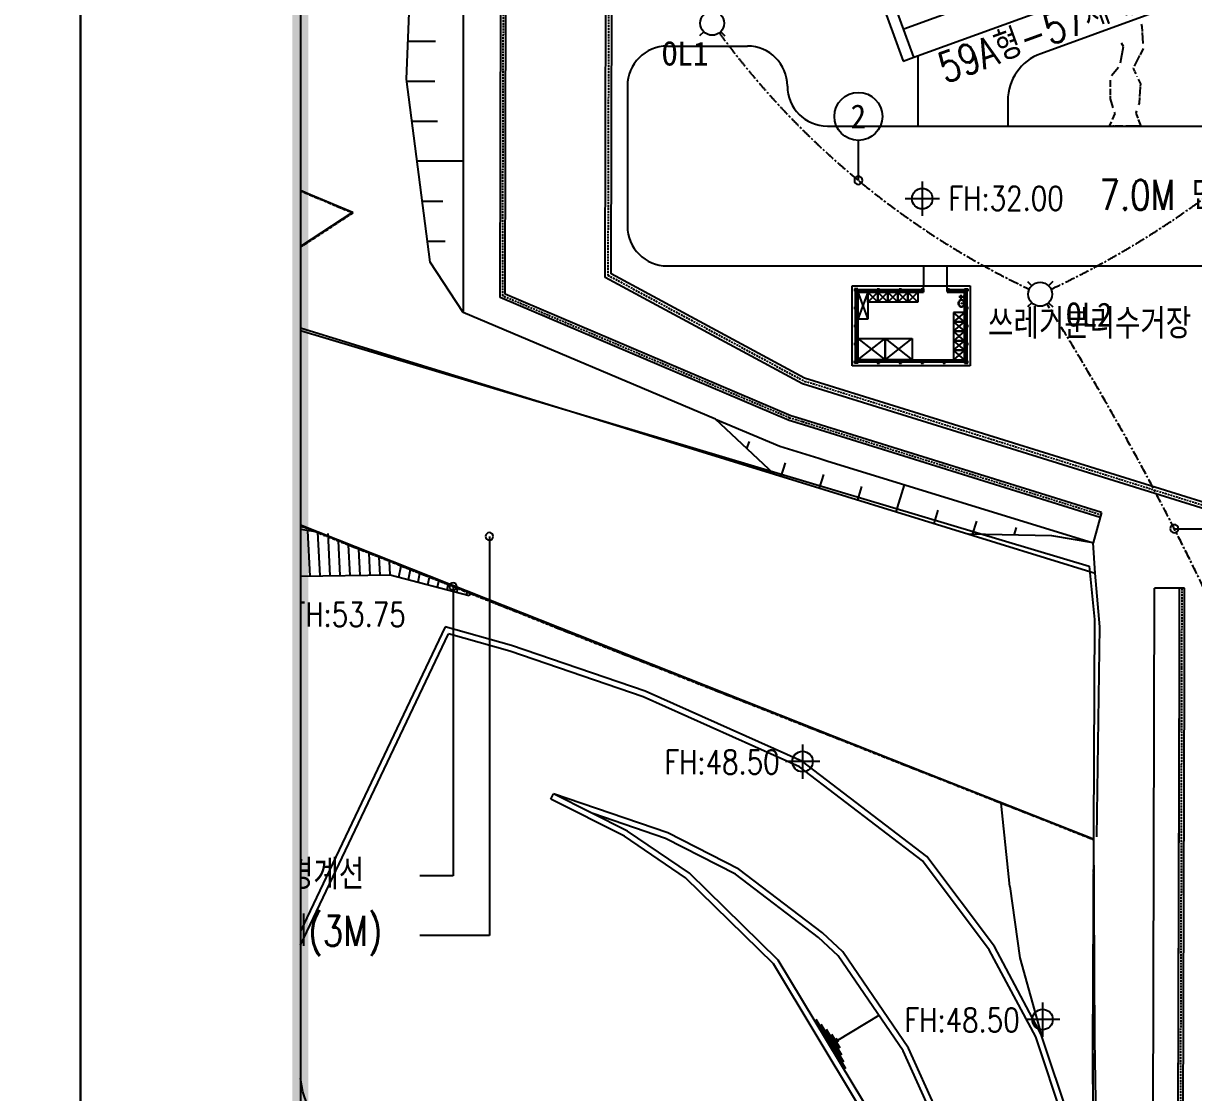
# Model space of a CAD drawing. Header units: millimetres. Extents: x 1145859089 to 1147511753, y -1047484727 to -1047247487.
# Drawn here: x 1146186768 to 1146245289, y -1047406576 to -1047353084 of the extents above; entities that cross this region are included whole.
import ezdxf
from ezdxf.enums import TextEntityAlignment as Align
from ezdxf.xclip import XClip

# ---------------------------------------------------------------- set-up
doc = ezdxf.new("R2010")
doc.units = ezdxf.units.MM
doc.header["$LTSCALE"] = 100
doc.header["$MEASUREMENT"] = 0
doc.header["$XCLIPFRAME"] = 2
for name, pattern in [('CENTERX2', [4, 2.5, -0.5, 0.5, -0.5]), ('단지배치도$0$HIDDEN', [9.525, 6.35, -3.175]), ('단지배치도$0$PHANTOM', [2.5, 1.25, -0.25, 0.25, -0.25, 0.25, -0.25])]:
    doc.linetypes.add(name, pattern=pattern)
doc.layers.get('0').update_dxf_attribs({"linetype": 'CONTINUOUS'})
doc.layers.get('Defpoints').update_dxf_attribs({"linetype": 'CONTINUOUS'})
for name, color, linetype in [('01-전등등기구', 2, 'CONTINUOUS'), ('L-지중매입', 3, 'CENTERX2'), ('SHEET', 7, 'CONTINUOUS'), ('SHEET$0$BDR', 4, 'CONTINUOUS'), ('SHEET$0$sheet', 3, 'CONTINUOUS'), ('TEXT', 7, 'CONTINUOUS'), ('TEXT-기호', 2, 'CONTINUOUS'), ('XREF', 135, 'CONTINUOUS'), ('단지배치도$0$S240910', 33, 'CONTINUOUS'), ('단지배치도$0$W240910', 135, 'CONTINUOUS')]:
    doc.layers.add(name, color=color, linetype=linetype)
doc.styles.add('단지배치도$0$WS1', font='romans.shx', dxfattribs={"width": 0.8, "bigfont": 'whgtxt.shx'})
doc.styles.add('돋움체', font='DotumChe.ttf')

# ---------------------------------------------------------------- blocks, each defined once
blk = doc.blocks.new('SHEET$0$zw$653F')
at = {"layer": 'Defpoints', "color": 0}
blk.add_lwpolyline([(826.33, 0), (0, 0), (0, -593.1), (826.33, -593.1)], close=True, dxfattribs=at)
at = {"layer": 'SHEET$0$sheet', "const_width": 2}
blk.add_lwpolyline([(27.5, -27.5), (813.83, -27.5), (813.83, -579), (27.5, -579)], close=True, dxfattribs=at)
blk = doc.blocks.new('SHEET$0$미소건축시트')
blk.add_blockref('SHEET$0$zw$653F', (0, 593.1))
blk = doc.blocks.new('SHEET')
at = {"layer": 'SHEET$0$BDR', "xscale": 100, "yscale": 100, "zscale": 100}
blk.add_blockref('SHEET$0$미소건축시트', (1200122, -1758265), dxfattribs=at)
blk = doc.blocks.new('단지배치도$0$zw$9902')
at = {"layer": '단지배치도$0$W240910'}
for p, q in [((-59921, 26133), (-59919, 3817)), ((-52809, 5580), (-52760, 25313)), ((-52509, 5758), (-52460, 25177)), ((-62740, 15499), (-62371, 24999)), ((-58062, 4566), (-58011, 25048)), ((-57811, 4731), (-57761, 24934)), ((-40929, 24702, 0), (-37906, 16395, 0)), ((-37370, 16590, 0), (-40393, 24897, 0)), ((-11850, 23750, 0), (-31032, 16769, 0)), ((-25733, 22422, 0), (-37883, 18000, 0)), ((-37370, 16590, 0), (-25220, 21012, 0)), ((-26000, 18244), (-25979, 18122)), ((-25979, 18122), (-25963, 17888)), ((-25959, 17831), (-25922, 17284)), ((-62666, 17395), (-61293, 17395)), ((-49700, 17150), (-45700, 17150)), ((-27042, 16318), (-26895, 17130)), ((-26895, 17130), (-26983, 17300)), ((-25912, 17023), (-26063, 16721)), ((-37906, 16395, 0), (-37370, 16590, 0)), ((-37182, 16658, 0), (-37182, 13150, 0)), ((-26082, 16683), (-26350, 16148)), ((-27493, 15675), (-27141, 16091)), ((-26391, 16066), (-26411, 16027)), ((-26411, 16027), (-26345, 15893)), ((-26335, 15872), (-26278, 15756)), ((-61559, 6333), (-62740, 15499)), ((-62727, 15395), (-61323, 15395)), ((-27545, 15118), (-27545, 15451)), ((-26226, 15651), (-26218, 15634)), ((-26150, 15496), (-26039, 15269)), ((-26039, 15269), (-26049, 15131)), ((-51700, 15150), (-51700, 8150)), ((-27545, 14698), (-27545, 15006)), ((-27545, 14509), (-27545, 14644)), ((-26052, 15099), (-26088, 14623)), ((-32677, 14419, 0), (-32677, 13150, 0)), ((-27402, 14068), (-27545, 14509)), ((-26113, 14288), (-26138, 14213)), ((-26091, 14586), (-26113, 14288)), ((-27437, 13483), (-27306, 13772)), ((-27306, 13772), (-27332, 13850)), ((-26240, 13909), (-26277, 13798)), ((-26277, 13798), (-26177, 13546)), ((-26152, 13483), (-26019, 13150)), ((-62469, 13395), (-61195, 13395)), ((-41700, 13150, 0), (-19752, 13150, 0)), ((-27587, 13150), (-27489, 13367)), ((-27504, 13150), (-27587, 13150)), ((-27434, 13150), (-27448, 13150)), ((-27374, 13150), (-27425, 13150)), ((-26926, 13150), (-27315, 13150)), ((-26019, 13150), (-26774, 13150)), ((-76816, 12532), (-68049, 7083)), ((-74146, 12509), (-67552, 9730)), ((-59920, 11395), (-62212, 11395)), ((-36957, 10371), (-36957, 8657)), ((-67552, 9730), (-65433, 8836)), ((-61954, 9395), (-60937, 9395)), ((-36100, 9514), (-37814, 9514)), ((-65433, 8836), (-81284, -1547)), ((-61696, 7395), (-60808, 7395)), ((-59919, 3817), (-61559, 6333)), ((-49700, 6150), (-41700, 6150)), ((-41700, 6150, 0), (2000, 6150, 0)), ((-42950, 259), (-52809, 5580)), ((-42848, 542), (-52509, 5758)), ((-43529, -1341), (-57811, 4731)), ((-40455, 5150, 0), (-34555, 5150, 0)), ((-40455, 1150, 0), (-40455, 5150, 0)), ((-40175, 5005, 0), (-40335, 5005, 0)), ((-40335, 5005, 0), (-40335, 4895, 0)), ((-40335, 4895, 0), (-40292, 4895, 0)), ((-40332, 4898, 0), (-40332, 5002, 0)), ((-40332, 5002, 0), (-40178, 5002, 0)), ((-40295, 4898, 0), (-40332, 4898, 0)), ((-40305, 4925, 0), (-40305, 4975, 0)), ((-40305, 4975, 0), (-40205, 4975, 0)), ((-40205, 4925, 0), (-40305, 4925, 0)), ((-40302, 4928, 0), (-40302, 4972, 0)), ((-40302, 4972, 0), (-40208, 4972, 0)), ((-40208, 4972, 0), (-40302, 4928, 0)), ((-40302, 4972, 0), (-40208, 4928, 0)), ((-40208, 4928, 0), (-40302, 4928, 0)), ((-40264, 4925, 0), (-40295, 4925, 0)), ((-40295, 4925, 0), (-40295, 4898, 0)), ((-40292, 4895, 0), (-40292, 4922, 0)), ((-40292, 4922, 0), (-40267, 4922, 0)), ((-40290, 4922, 0), (-40270, 4922, 0)), ((-40290, 4078, 0), (-40290, 4922, 0)), ((-40270, 4922, 0), (-40270, 4078, 0)), ((-40267, 4922, 0), (-40267, 4895, 0)), ((-40267, 4895, 0), (-40175, 4895, 0)), ((-40264, 4898, 0), (-40264, 4925, 0)), ((-40178, 4898, 0), (-40264, 4898, 0)), ((-40208, 4972, 0), (-40208, 4928, 0)), ((-40205, 4975, 0), (-40205, 4925, 0)), ((-40178, 4965, 0), (-40205, 4965, 0)), ((-40205, 4965, 0), (-40205, 4934, 0)), ((-40205, 4934, 0), (-40178, 4934, 0)), ((-40202, 4937, 0), (-40202, 4962, 0)), ((-40202, 4962, 0), (-40175, 4962, 0)), ((-40175, 4937, 0), (-40202, 4937, 0)), ((-39183, 4960, 0), (-40197, 4960, 0)), ((-40197, 4960, 0), (-40197, 4940, 0)), ((-40197, 4940, 0), (-39183, 4940, 0)), ((-40178, 5002, 0), (-40178, 4965, 0)), ((-40178, 4934, 0), (-40178, 4898, 0)), ((-40175, 4962, 0), (-40175, 5005, 0)), ((-40175, 4895, 0), (-40175, 4937, 0)), ((-40175, 4845, 0), (-40175, 1455, 0)), ((-40175, 4845, 0), (-36900, 4845, 0)), ((-40175, 4845, 0), (-39675, 4845, 0)), ((-40175, 3485, 0), (-40175, 4845, 0)), ((-39675, 4845, 0), (-39175, 4845, 0)), ((-39675, 4345, 0), (-39675, 4845, 0)), ((-39675, 4845, 0), (-39675, 3485, 0)), ((-39175, 4845, 0), (-39675, 4345, 0)), ((-39675, 4845, 0), (-39175, 4345, 0)), ((-39210, 4962, 0), (-39210, 5005, 0)), ((-39210, 5005, 0), (-39100, 5005, 0)), ((-39183, 4962, 0), (-39210, 4962, 0)), ((-39210, 4895, 0), (-39210, 4937, 0)), ((-39210, 4937, 0), (-39183, 4937, 0)), ((-39100, 4895, 0), (-39210, 4895, 0)), ((-39207, 4965, 0), (-39207, 5002, 0)), ((-39207, 5002, 0), (-39103, 5002, 0)), ((-39180, 4965, 0), (-39207, 4965, 0)), ((-39207, 4898, 0), (-39207, 4934, 0)), ((-39207, 4934, 0), (-39180, 4934, 0)), ((-39103, 4898, 0), (-39207, 4898, 0)), ((-39183, 4937, 0), (-39183, 4962, 0)), ((-39183, 4940, 0), (-39183, 4960, 0)), ((-39180, 4975, 0), (-39130, 4975, 0)), ((-39180, 4925, 0), (-39180, 4975, 0)), ((-39180, 4934, 0), (-39180, 4965, 0)), ((-39130, 4925, 0), (-39180, 4925, 0)), ((-39178, 4973, 0), (-39132, 4973, 0)), ((-39178, 4927, 0), (-39178, 4973, 0)), ((-39178, 4927, 0), (-39132, 4973, 0)), ((-39132, 4927, 0), (-39178, 4973, 0)), ((-39132, 4927, 0), (-39178, 4927, 0)), ((-39175, 4845, 0), (-38675, 4845, 0)), ((-39175, 4345, 0), (-39175, 4845, 0)), ((-39175, 4845, 0), (-39175, 4345, 0)), ((-38675, 4345, 0), (-39175, 4845, 0)), ((-39175, 4345, 0), (-38675, 4845, 0)), ((-39132, 4973, 0), (-39132, 4927, 0)), ((-39130, 4975, 0), (-39130, 4925, 0)), ((-39103, 4965, 0), (-39130, 4965, 0)), ((-39130, 4965, 0), (-39130, 4934, 0)), ((-39130, 4934, 0), (-39103, 4934, 0)), ((-39100, 4962, 0), (-39127, 4962, 0)), ((-39127, 4962, 0), (-39127, 4937, 0)), ((-38083, 4960, 0), (-39127, 4960, 0)), ((-39127, 4960, 0), (-39127, 4940, 0)), ((-39127, 4940, 0), (-38083, 4940, 0)), ((-39127, 4937, 0), (-39100, 4937, 0)), ((-39103, 5002, 0), (-39103, 4965, 0)), ((-39103, 4934, 0), (-39103, 4898, 0)), ((-39100, 5005, 0), (-39100, 4962, 0)), ((-39100, 4937, 0), (-39100, 4895, 0)), ((-38675, 4845, 0), (-38175, 4845, 0)), ((-38675, 4345, 0), (-38675, 4845, 0)), ((-38675, 4845, 0), (-38675, 4345, 0)), ((-38175, 4845, 0), (-38675, 4345, 0)), ((-38675, 4845, 0), (-38175, 4345, 0)), ((-38175, 4845, 0), (-37675, 4845, 0)), ((-38175, 4345, 0), (-38175, 4845, 0)), ((-38175, 4845, 0), (-38175, 4345, 0)), ((-37675, 4345, 0), (-38175, 4845, 0)), ((-38175, 4345, 0), (-37675, 4845, 0)), ((-38110, 4962, 0), (-38110, 5005, 0)), ((-38110, 5005, 0), (-38000, 5005, 0)), ((-38083, 4962, 0), (-38110, 4962, 0)), ((-38110, 4895, 0), (-38110, 4937, 0)), ((-38110, 4937, 0), (-38083, 4937, 0)), ((-38000, 4895, 0), (-38110, 4895, 0)), ((-38107, 4965, 0), (-38107, 5002, 0)), ((-38107, 5002, 0), (-38003, 5002, 0)), ((-38080, 4965, 0), (-38107, 4965, 0)), ((-38107, 4898, 0), (-38107, 4934, 0)), ((-38107, 4934, 0), (-38080, 4934, 0)), ((-38003, 4898, 0), (-38107, 4898, 0)), ((-38083, 4937, 0), (-38083, 4962, 0)), ((-38083, 4940, 0), (-38083, 4960, 0)), ((-38080, 4975, 0), (-38030, 4975, 0)), ((-38080, 4925, 0), (-38080, 4975, 0)), ((-38080, 4934, 0), (-38080, 4965, 0)), ((-38030, 4925, 0), (-38080, 4925, 0)), ((-38078, 4973, 0), (-38032, 4973, 0)), ((-38078, 4927, 0), (-38078, 4973, 0)), ((-38078, 4927, 0), (-38032, 4973, 0)), ((-38032, 4927, 0), (-38078, 4973, 0)), ((-38032, 4927, 0), (-38078, 4927, 0)), ((-38032, 4973, 0), (-38032, 4927, 0)), ((-38030, 4975, 0), (-38030, 4925, 0)), ((-38003, 4965, 0), (-38030, 4965, 0)), ((-38030, 4965, 0), (-38030, 4934, 0)), ((-38030, 4934, 0), (-38003, 4934, 0)), ((-38000, 4962, 0), (-38027, 4962, 0)), ((-38027, 4962, 0), (-38027, 4937, 0)), ((-36983, 4960, 0), (-38027, 4960, 0)), ((-38027, 4960, 0), (-38027, 4940, 0)), ((-38027, 4940, 0), (-36983, 4940, 0)), ((-38027, 4937, 0), (-38000, 4937, 0)), ((-38003, 5002, 0), (-38003, 4965, 0)), ((-38003, 4934, 0), (-38003, 4898, 0)), ((-38000, 5005, 0), (-38000, 4962, 0)), ((-38000, 4937, 0), (-38000, 4895, 0)), ((-37675, 4845, 0), (-37175, 4845, 0)), ((-37675, 4345, 0), (-37675, 4845, 0)), ((-37675, 4845, 0), (-37675, 4345, 0)), ((-37175, 4845, 0), (-37675, 4345, 0)), ((-37675, 4845, 0), (-37175, 4345, 0)), ((-37175, 4845, 0), (-37175, 4345, 0)), ((-37010, 4962, 0), (-37010, 5005, 0)), ((-37010, 5005, 0), (-36900, 5005, 0)), ((-36983, 4962, 0), (-37010, 4962, 0)), ((-37010, 4895, 0), (-37010, 4937, 0)), ((-37010, 4937, 0), (-36983, 4937, 0)), ((-36900, 4895, 0), (-37010, 4895, 0)), ((-37007, 4965, 0), (-37007, 5002, 0)), ((-37007, 5002, 0), (-36903, 5002, 0)), ((-36980, 4965, 0), (-37007, 4965, 0)), ((-37007, 4898, 0), (-37007, 4934, 0)), ((-37007, 4934, 0), (-36980, 4934, 0)), ((-36903, 4898, 0), (-37007, 4898, 0)), ((-36983, 4937, 0), (-36983, 4962, 0)), ((-36983, 4940, 0), (-36983, 4960, 0)), ((-36980, 4975, 0), (-36930, 4975, 0)), ((-36980, 4925, 0), (-36980, 4975, 0)), ((-36980, 4934, 0), (-36980, 4965, 0)), ((-36930, 4925, 0), (-36980, 4925, 0)), ((-36978, 4973, 0), (-36932, 4973, 0)), ((-36978, 4927, 0), (-36978, 4973, 0)), ((-36978, 4927, 0), (-36932, 4973, 0)), ((-36932, 4927, 0), (-36978, 4973, 0)), ((-36932, 4927, 0), (-36978, 4927, 0)), ((-36932, 4973, 0), (-36932, 4927, 0)), ((-36930, 4975, 0), (-36930, 4925, 0)), ((-36903, 5002, 0), (-36903, 4965, 0)), ((-36903, 4965, 0), (-36903, 4934, 0)), ((-36903, 4934, 0), (-36903, 4898, 0)), ((-36900, 5005, 0), (-36900, 5150, 0)), ((-36900, 5005, 0), (-36900, 4962, 0)), ((-36900, 4962, 0), (-36900, 4937, 0)), ((-36900, 4937, 0), (-36900, 4895, 0)), ((-36900, 4895, 0), (-36900, 4845, 0)), ((-35700, 5005, 0), (-35700, 5150, 0)), ((-35700, 4962, 0), (-35700, 5005, 0)), ((-35700, 5005, 0), (-35590, 5005, 0)), ((-35700, 4937, 0), (-35700, 4962, 0)), ((-35700, 4895, 0), (-35700, 4937, 0)), ((-35590, 4895, 0), (-35700, 4895, 0)), ((-35700, 4895, 0), (-35700, 4845, 0)), ((-35700, 4845, 0), (-34835, 4845, 0)), ((-35697, 4965, 0), (-35697, 5002, 0)), ((-35697, 5002, 0), (-35593, 5002, 0)), ((-35697, 4934, 0), (-35697, 4965, 0)), ((-35697, 4898, 0), (-35697, 4934, 0)), ((-35593, 4898, 0), (-35697, 4898, 0)), ((-35670, 4975, 0), (-35620, 4975, 0)), ((-35670, 4925, 0), (-35670, 4975, 0)), ((-35620, 4925, 0), (-35670, 4925, 0)), ((-35668, 4973, 0), (-35622, 4973, 0)), ((-35668, 4927, 0), (-35668, 4973, 0)), ((-35668, 4927, 0), (-35622, 4973, 0)), ((-35622, 4927, 0), (-35668, 4973, 0)), ((-35622, 4927, 0), (-35668, 4927, 0)), ((-35622, 4973, 0), (-35622, 4927, 0)), ((-35620, 4975, 0), (-35620, 4925, 0)), ((-35593, 4965, 0), (-35620, 4965, 0)), ((-35620, 4965, 0), (-35620, 4934, 0)), ((-35620, 4934, 0), (-35593, 4934, 0)), ((-35590, 4962, 0), (-35617, 4962, 0)), ((-35617, 4962, 0), (-35617, 4937, 0)), ((-34808, 4960, 0), (-35617, 4960, 0)), ((-35617, 4960, 0), (-35617, 4940, 0)), ((-35617, 4940, 0), (-34808, 4940, 0)), ((-35617, 4937, 0), (-35590, 4937, 0)), ((-35593, 5002, 0), (-35593, 4965, 0)), ((-35593, 4934, 0), (-35593, 4898, 0)), ((-35590, 5005, 0), (-35590, 4962, 0)), ((-35590, 4937, 0), (-35590, 4895, 0)), ((-35020, 4700, 0), (-35020, 4500, 0)), ((-34835, 4962, 0), (-34835, 5005, 0)), ((-34835, 5005, 0), (-34675, 5005, 0)), ((-34808, 4962, 0), (-34835, 4962, 0)), ((-34835, 4937, 0), (-34808, 4937, 0)), ((-34835, 4895, 0), (-34835, 4937, 0)), ((-34742, 4895, 0), (-34835, 4895, 0)), ((-34835, 1455, 0), (-34835, 4845, 0)), ((-34832, 4965, 0), (-34832, 5002, 0)), ((-34832, 5002, 0), (-34678, 5002, 0)), ((-34805, 4965, 0), (-34832, 4965, 0)), ((-34832, 4898, 0), (-34832, 4934, 0)), ((-34832, 4934, 0), (-34805, 4934, 0)), ((-34745, 4898, 0), (-34832, 4898, 0)), ((-34808, 4937, 0), (-34808, 4962, 0)), ((-34808, 4940, 0), (-34808, 4960, 0)), ((-34705, 4975, 0), (-34805, 4975, 0)), ((-34805, 4975, 0), (-34805, 4925, 0)), ((-34805, 4934, 0), (-34805, 4965, 0)), ((-34805, 4925, 0), (-34705, 4925, 0)), ((-34708, 4972, 0), (-34802, 4972, 0)), ((-34802, 4972, 0), (-34802, 4928, 0)), ((-34802, 4972, 0), (-34708, 4928, 0)), ((-34708, 4972, 0), (-34802, 4928, 0)), ((-34802, 4928, 0), (-34708, 4928, 0)), ((-34714, 4925, 0), (-34745, 4925, 0)), ((-34745, 4925, 0), (-34745, 4898, 0)), ((-34717, 4922, 0), (-34742, 4922, 0)), ((-34742, 4922, 0), (-34742, 4895, 0)), ((-34740, 4922, 0), (-34720, 4922, 0)), ((-34740, 4078, 0), (-34740, 4922, 0)), ((-34720, 4922, 0), (-34720, 4078, 0)), ((-34717, 4895, 0), (-34717, 4922, 0)), ((-34675, 4895, 0), (-34717, 4895, 0)), ((-34714, 4898, 0), (-34714, 4925, 0)), ((-34678, 4898, 0), (-34714, 4898, 0)), ((-34708, 4928, 0), (-34708, 4972, 0)), ((-34705, 4925, 0), (-34705, 4975, 0)), ((-34678, 5002, 0), (-34678, 4898, 0)), ((-34675, 5005, 0), (-34675, 4895, 0)), ((-34555, 5150, 0), (-34555, 1150, 0)), ((-72656, 4306), (-28606, -8867)), ((-72242, 4348), (-28314, -9226)), ((-43615, -1576), (-58062, 4566)), ((-40292, 4105, 0), (-40335, 4105, 0)), ((-40335, 4105, 0), (-40335, 3995, 0)), ((-40295, 4102, 0), (-40332, 4102, 0)), ((-40332, 4102, 0), (-40332, 3998, 0)), ((-40295, 4075, 0), (-40295, 4102, 0)), ((-40292, 4078, 0), (-40292, 4105, 0)), ((-40225, 4105, 0), (-40267, 4105, 0)), ((-40267, 4105, 0), (-40267, 4078, 0)), ((-40228, 4102, 0), (-40264, 4102, 0)), ((-40264, 4102, 0), (-40264, 4075, 0)), ((-40228, 3998, 0), (-40228, 4102, 0)), ((-40225, 3995, 0), (-40225, 4105, 0)), ((-39175, 4345, 0), (-39675, 4345, 0)), ((-38675, 4345, 0), (-39175, 4345, 0)), ((-38175, 4345, 0), (-38675, 4345, 0)), ((-37675, 4345, 0), (-38175, 4345, 0)), ((-37175, 4345, 0), (-37675, 4345, 0)), ((-34920, 4600, 0), (-35120, 4600, 0)), ((-34920, 4585, 0), (-34920, 4615, 0)), ((-34920, 4615, 0), (-34905, 4615, 0)), ((-34905, 4585, 0), (-34920, 4585, 0)), ((-34920, 4266, 0), (-34920, 4296, 0)), ((-34920, 4296, 0), (-34905, 4296, 0)), ((-34905, 4266, 0), (-34920, 4266, 0)), ((-34905, 4615, 0), (-34905, 4640, 0)), ((-34905, 4640, 0), (-34885, 4640, 0)), ((-34905, 4560, 0), (-34905, 4585, 0)), ((-34885, 4560, 0), (-34905, 4560, 0)), ((-34905, 4296, 0), (-34905, 4321, 0)), ((-34905, 4321, 0), (-34885, 4321, 0)), ((-34905, 4241, 0), (-34905, 4266, 0)), ((-34885, 4241, 0), (-34905, 4241, 0)), ((-34885, 4640, 0), (-34885, 4615, 0)), ((-34885, 4615, 0), (-34835, 4615, 0)), ((-34885, 4585, 0), (-34885, 4560, 0)), ((-34835, 4585, 0), (-34885, 4585, 0)), ((-34885, 4321, 0), (-34885, 4296, 0)), ((-34885, 4296, 0), (-34835, 4296, 0)), ((-34885, 4266, 0), (-34885, 4241, 0)), ((-34835, 4266, 0), (-34885, 4266, 0)), ((-34835, 4615, 0), (-34835, 4585, 0)), ((-34835, 4296, 0), (-34835, 4266, 0)), ((-34742, 4105, 0), (-34785, 4105, 0)), ((-34785, 4105, 0), (-34785, 3995, 0)), ((-34745, 4102, 0), (-34782, 4102, 0)), ((-34782, 4102, 0), (-34782, 3998, 0)), ((-34745, 4075, 0), (-34745, 4102, 0)), ((-34742, 4078, 0), (-34742, 4105, 0)), ((-34675, 4105, 0), (-34717, 4105, 0)), ((-34717, 4105, 0), (-34717, 4078, 0)), ((-34678, 4102, 0), (-34714, 4102, 0)), ((-34714, 4102, 0), (-34714, 4075, 0)), ((-34678, 3998, 0), (-34678, 4102, 0)), ((-34675, 3995, 0), (-34675, 4105, 0)), ((-47288, -1514), (-59919, 3817)), ((-40335, 3995, 0), (-40292, 3995, 0)), ((-40332, 3998, 0), (-40295, 3998, 0)), ((-40255, 4075, 0), (-40305, 4075, 0)), ((-40305, 4075, 0), (-40305, 4025, 0)), ((-40305, 4025, 0), (-40255, 4025, 0)), ((-40257, 4073, 0), (-40303, 4073, 0)), ((-40303, 4073, 0), (-40303, 4027, 0)), ((-40303, 4027, 0), (-40257, 4073, 0)), ((-40303, 4073, 0), (-40257, 4027, 0)), ((-40303, 4027, 0), (-40257, 4027, 0)), ((-40264, 4075, 0), (-40295, 4075, 0)), ((-40295, 3998, 0), (-40295, 4025, 0)), ((-40295, 4025, 0), (-40264, 4025, 0)), ((-40267, 4078, 0), (-40292, 4078, 0)), ((-40292, 3995, 0), (-40292, 4022, 0)), ((-40292, 4022, 0), (-40267, 4022, 0)), ((-40290, 3178, 0), (-40290, 4022, 0)), ((-40270, 4022, 0), (-40270, 3178, 0)), ((-40267, 4022, 0), (-40267, 3995, 0)), ((-40267, 3995, 0), (-40225, 3995, 0)), ((-40264, 4025, 0), (-40264, 3998, 0)), ((-40264, 3998, 0), (-40228, 3998, 0)), ((-40257, 4027, 0), (-40257, 4073, 0)), ((-40255, 4025, 0), (-40255, 4075, 0)), ((-34835, 3830, 0), (-35385, 3830, 0)), ((-35385, 3830, 0), (-35385, 3355, 0)), ((-34835, 3830, 0), (-35385, 3355, 0)), ((-34835, 3355, 0), (-35385, 3830, 0)), ((-34835, 3355, 0), (-34835, 3830, 0)), ((-34785, 3995, 0), (-34742, 3995, 0)), ((-34782, 3998, 0), (-34745, 3998, 0)), ((-34705, 4075, 0), (-34755, 4075, 0)), ((-34755, 4075, 0), (-34755, 4025, 0)), ((-34755, 4025, 0), (-34705, 4025, 0)), ((-34707, 4073, 0), (-34753, 4073, 0)), ((-34753, 4073, 0), (-34753, 4027, 0)), ((-34753, 4027, 0), (-34707, 4073, 0)), ((-34753, 4073, 0), (-34707, 4027, 0)), ((-34753, 4027, 0), (-34707, 4027, 0)), ((-34714, 4075, 0), (-34745, 4075, 0)), ((-34745, 3998, 0), (-34745, 4025, 0)), ((-34745, 4025, 0), (-34714, 4025, 0)), ((-34717, 4078, 0), (-34742, 4078, 0)), ((-34742, 3995, 0), (-34742, 4022, 0)), ((-34742, 4022, 0), (-34717, 4022, 0)), ((-34740, 3178, 0), (-34740, 4022, 0)), ((-34720, 4022, 0), (-34720, 3178, 0)), ((-34717, 4022, 0), (-34717, 3995, 0)), ((-34717, 3995, 0), (-34675, 3995, 0)), ((-34714, 4025, 0), (-34714, 3998, 0)), ((-34714, 3998, 0), (-34678, 3998, 0)), ((-34707, 4027, 0), (-34707, 4073, 0)), ((-34705, 4025, 0), (-34705, 4075, 0)), ((-40292, 3205, 0), (-40335, 3205, 0)), ((-40335, 3205, 0), (-40335, 3095, 0)), ((-40335, 3095, 0), (-40292, 3095, 0)), ((-40295, 3202, 0), (-40332, 3202, 0)), ((-40332, 3202, 0), (-40332, 3098, 0)), ((-40332, 3098, 0), (-40295, 3098, 0)), ((-40255, 3175, 0), (-40305, 3175, 0)), ((-40305, 3175, 0), (-40305, 3125, 0)), ((-40305, 3125, 0), (-40255, 3125, 0)), ((-40257, 3173, 0), (-40303, 3173, 0)), ((-40303, 3173, 0), (-40303, 3127, 0)), ((-40303, 3127, 0), (-40257, 3173, 0)), ((-40303, 3173, 0), (-40257, 3127, 0)), ((-40303, 3127, 0), (-40257, 3127, 0)), ((-40295, 3175, 0), (-40295, 3202, 0)), ((-40264, 3175, 0), (-40295, 3175, 0)), ((-40295, 3098, 0), (-40295, 3125, 0)), ((-40295, 3125, 0), (-40264, 3125, 0)), ((-40292, 3178, 0), (-40292, 3205, 0)), ((-40267, 3178, 0), (-40292, 3178, 0)), ((-40292, 3095, 0), (-40292, 3122, 0)), ((-40292, 3122, 0), (-40267, 3122, 0)), ((-40270, 3178, 0), (-40290, 3178, 0)), ((-40290, 3122, 0), (-40270, 3122, 0)), ((-40290, 2278, 0), (-40290, 3122, 0)), ((-40270, 3122, 0), (-40270, 2278, 0)), ((-40225, 3205, 0), (-40267, 3205, 0)), ((-40267, 3205, 0), (-40267, 3178, 0)), ((-40267, 3122, 0), (-40267, 3095, 0)), ((-40267, 3095, 0), (-40225, 3095, 0)), ((-40228, 3202, 0), (-40264, 3202, 0)), ((-40264, 3202, 0), (-40264, 3175, 0)), ((-40264, 3125, 0), (-40264, 3098, 0)), ((-40264, 3098, 0), (-40228, 3098, 0)), ((-40257, 3127, 0), (-40257, 3173, 0)), ((-40255, 3125, 0), (-40255, 3175, 0)), ((-40228, 3098, 0), (-40228, 3202, 0)), ((-40225, 3095, 0), (-40225, 3205, 0)), ((-39675, 3485, 0), (-40175, 3485, 0)), ((-34835, 3355, 0), (-35385, 3355, 0)), ((-35385, 3355, 0), (-35385, 2880, 0)), ((-35385, 3355, 0), (-34835, 3355, 0)), ((-35385, 3355, 0), (-34835, 2880, 0)), ((-35385, 2880, 0), (-34835, 3355, 0)), ((-34835, 2880, 0), (-34835, 3355, 0)), ((-34742, 3205, 0), (-34785, 3205, 0)), ((-34785, 3205, 0), (-34785, 3095, 0)), ((-34785, 3095, 0), (-34742, 3095, 0)), ((-34745, 3202, 0), (-34782, 3202, 0)), ((-34782, 3202, 0), (-34782, 3098, 0)), ((-34782, 3098, 0), (-34745, 3098, 0)), ((-34705, 3175, 0), (-34755, 3175, 0)), ((-34755, 3175, 0), (-34755, 3125, 0)), ((-34755, 3125, 0), (-34705, 3125, 0)), ((-34707, 3173, 0), (-34753, 3173, 0)), ((-34753, 3173, 0), (-34753, 3127, 0)), ((-34753, 3127, 0), (-34707, 3173, 0)), ((-34753, 3173, 0), (-34707, 3127, 0)), ((-34753, 3127, 0), (-34707, 3127, 0)), ((-34745, 3175, 0), (-34745, 3202, 0)), ((-34714, 3175, 0), (-34745, 3175, 0)), ((-34745, 3098, 0), (-34745, 3125, 0)), ((-34745, 3125, 0), (-34714, 3125, 0)), ((-34742, 3178, 0), (-34742, 3205, 0)), ((-34717, 3178, 0), (-34742, 3178, 0)), ((-34742, 3095, 0), (-34742, 3122, 0)), ((-34742, 3122, 0), (-34717, 3122, 0)), ((-34720, 3178, 0), (-34740, 3178, 0)), ((-34740, 3122, 0), (-34720, 3122, 0)), ((-34740, 2278, 0), (-34740, 3122, 0)), ((-34720, 3122, 0), (-34720, 2278, 0)), ((-34675, 3205, 0), (-34717, 3205, 0)), ((-34717, 3205, 0), (-34717, 3178, 0)), ((-34717, 3122, 0), (-34717, 3095, 0)), ((-34717, 3095, 0), (-34675, 3095, 0)), ((-34678, 3202, 0), (-34714, 3202, 0)), ((-34714, 3202, 0), (-34714, 3175, 0)), ((-34714, 3125, 0), (-34714, 3098, 0)), ((-34714, 3098, 0), (-34678, 3098, 0)), ((-34707, 3127, 0), (-34707, 3173, 0)), ((-34705, 3125, 0), (-34705, 3175, 0)), ((-34678, 3098, 0), (-34678, 3202, 0)), ((-34675, 3095, 0), (-34675, 3205, 0)), ((-40175, 1455, 0), (-40175, 2525, 0)), ((-40175, 2525, 0), (-38815, 2525, 0)), ((-38815, 1455, 0), (-38815, 2525, 0)), ((-38815, 2525, 0), (-37455, 2525, 0)), ((-38815, 2525, 0), (-38815, 1455, 0)), ((-37455, 2525, 0), (-37455, 1455, 0)), ((-34835, 2880, 0), (-35385, 2880, 0)), ((-35385, 2880, 0), (-35385, 2405, 0)), ((-35385, 2880, 0), (-34835, 2880, 0)), ((-34835, 2880, 0), (-35385, 2405, 0)), ((-34835, 2405, 0), (-35385, 2880, 0)), ((-35385, 2405, 0), (-34835, 2405, 0)), ((-34835, 2405, 0), (-35385, 2405, 0)), ((-35385, 2405, 0), (-35385, 1930, 0)), ((-35385, 2405, 0), (-34835, 1930, 0)), ((-35385, 1930, 0), (-34835, 2405, 0)), ((-34835, 2405, 0), (-34835, 2880, 0)), ((-34835, 1930, 0), (-34835, 2405, 0)), ((-40292, 2305, 0), (-40335, 2305, 0)), ((-40335, 2305, 0), (-40335, 2195, 0)), ((-40335, 2195, 0), (-40292, 2195, 0)), ((-40295, 2302, 0), (-40332, 2302, 0)), ((-40332, 2302, 0), (-40332, 2198, 0)), ((-40332, 2198, 0), (-40295, 2198, 0)), ((-40255, 2275, 0), (-40305, 2275, 0)), ((-40305, 2275, 0), (-40305, 2225, 0)), ((-40305, 2225, 0), (-40255, 2225, 0)), ((-40257, 2273, 0), (-40303, 2273, 0)), ((-40303, 2273, 0), (-40303, 2227, 0)), ((-40303, 2227, 0), (-40257, 2273, 0)), ((-40303, 2273, 0), (-40257, 2227, 0)), ((-40303, 2227, 0), (-40257, 2227, 0)), ((-40295, 2275, 0), (-40295, 2302, 0)), ((-40264, 2275, 0), (-40295, 2275, 0)), ((-40295, 2198, 0), (-40295, 2225, 0)), ((-40295, 2225, 0), (-40264, 2225, 0)), ((-40292, 2278, 0), (-40292, 2305, 0)), ((-40267, 2278, 0), (-40292, 2278, 0)), ((-40292, 2195, 0), (-40292, 2222, 0)), ((-40292, 2222, 0), (-40267, 2222, 0)), ((-40270, 2278, 0), (-40290, 2278, 0)), ((-40290, 2222, 0), (-40270, 2222, 0)), ((-40290, 1378, 0), (-40290, 2222, 0)), ((-40270, 2222, 0), (-40270, 1378, 0)), ((-40225, 2305, 0), (-40267, 2305, 0)), ((-40267, 2305, 0), (-40267, 2278, 0)), ((-40267, 2222, 0), (-40267, 2195, 0)), ((-40267, 2195, 0), (-40225, 2195, 0)), ((-40228, 2302, 0), (-40264, 2302, 0)), ((-40264, 2302, 0), (-40264, 2275, 0)), ((-40264, 2225, 0), (-40264, 2198, 0)), ((-40264, 2198, 0), (-40228, 2198, 0)), ((-40257, 2227, 0), (-40257, 2273, 0)), ((-40255, 2225, 0), (-40255, 2275, 0)), ((-40228, 2198, 0), (-40228, 2302, 0)), ((-40225, 2195, 0), (-40225, 2305, 0)), ((-35385, 1930, 0), (-34835, 1930, 0)), ((-34835, 1930, 0), (-35385, 1930, 0)), ((-35385, 1930, 0), (-35385, 1455, 0)), ((-34835, 1930, 0), (-35385, 1455, 0)), ((-34835, 1455, 0), (-35385, 1930, 0)), ((-34835, 1455, 0), (-34835, 1930, 0)), ((-34742, 2305, 0), (-34785, 2305, 0)), ((-34785, 2305, 0), (-34785, 2195, 0)), ((-34785, 2195, 0), (-34742, 2195, 0)), ((-34745, 2302, 0), (-34782, 2302, 0)), ((-34782, 2302, 0), (-34782, 2198, 0)), ((-34782, 2198, 0), (-34745, 2198, 0)), ((-34705, 2275, 0), (-34755, 2275, 0)), ((-34755, 2275, 0), (-34755, 2225, 0)), ((-34755, 2225, 0), (-34705, 2225, 0)), ((-34707, 2273, 0), (-34753, 2273, 0)), ((-34753, 2273, 0), (-34753, 2227, 0)), ((-34753, 2227, 0), (-34707, 2273, 0)), ((-34753, 2273, 0), (-34707, 2227, 0)), ((-34753, 2227, 0), (-34707, 2227, 0)), ((-34745, 2275, 0), (-34745, 2302, 0)), ((-34714, 2275, 0), (-34745, 2275, 0)), ((-34745, 2198, 0), (-34745, 2225, 0)), ((-34745, 2225, 0), (-34714, 2225, 0)), ((-34742, 2278, 0), (-34742, 2305, 0)), ((-34717, 2278, 0), (-34742, 2278, 0)), ((-34742, 2195, 0), (-34742, 2222, 0)), ((-34742, 2222, 0), (-34717, 2222, 0)), ((-34720, 2278, 0), (-34740, 2278, 0)), ((-34740, 2222, 0), (-34720, 2222, 0)), ((-34740, 1378, 0), (-34740, 2222, 0)), ((-34720, 2222, 0), (-34720, 1378, 0)), ((-34675, 2305, 0), (-34717, 2305, 0)), ((-34717, 2305, 0), (-34717, 2278, 0)), ((-34717, 2222, 0), (-34717, 2195, 0)), ((-34717, 2195, 0), (-34675, 2195, 0)), ((-34678, 2302, 0), (-34714, 2302, 0)), ((-34714, 2302, 0), (-34714, 2275, 0)), ((-34714, 2225, 0), (-34714, 2198, 0)), ((-34714, 2198, 0), (-34678, 2198, 0)), ((-34707, 2227, 0), (-34707, 2273, 0)), ((-34705, 2225, 0), (-34705, 2275, 0)), ((-34678, 2198, 0), (-34678, 2302, 0)), ((-34675, 2195, 0), (-34675, 2305, 0)), ((-40335, 1295, 0), (-40335, 1405, 0)), ((-40335, 1405, 0), (-40292, 1405, 0)), ((-40175, 1295, 0), (-40335, 1295, 0)), ((-40295, 1402, 0), (-40332, 1402, 0)), ((-40332, 1402, 0), (-40332, 1298, 0)), ((-40332, 1298, 0), (-40178, 1298, 0)), ((-40205, 1375, 0), (-40305, 1375, 0)), ((-40305, 1375, 0), (-40305, 1325, 0)), ((-40305, 1325, 0), (-40205, 1325, 0)), ((-40208, 1372, 0), (-40302, 1372, 0)), ((-40302, 1372, 0), (-40302, 1328, 0)), ((-40208, 1328, 0), (-40302, 1372, 0)), ((-40302, 1328, 0), (-40208, 1372, 0)), ((-40302, 1328, 0), (-40208, 1328, 0)), ((-40295, 1375, 0), (-40295, 1402, 0)), ((-40264, 1375, 0), (-40295, 1375, 0)), ((-40292, 1405, 0), (-40292, 1378, 0)), ((-40292, 1378, 0), (-40267, 1378, 0)), ((-40270, 1378, 0), (-40290, 1378, 0)), ((-40267, 1378, 0), (-40267, 1405, 0)), ((-40267, 1405, 0), (-40175, 1405, 0)), ((-40178, 1402, 0), (-40264, 1402, 0)), ((-40264, 1402, 0), (-40264, 1375, 0)), ((-40208, 1328, 0), (-40208, 1372, 0)), ((-40205, 1325, 0), (-40205, 1375, 0)), ((-40205, 1334, 0), (-40205, 1365, 0)), ((-40205, 1365, 0), (-40178, 1365, 0)), ((-40178, 1334, 0), (-40205, 1334, 0)), ((-40175, 1362, 0), (-40202, 1362, 0)), ((-40202, 1362, 0), (-40202, 1337, 0)), ((-40202, 1337, 0), (-40175, 1337, 0)), ((-40197, 1340, 0), (-40197, 1360, 0)), ((-40197, 1360, 0), (-39183, 1360, 0)), ((-39183, 1340, 0), (-40197, 1340, 0)), ((-40178, 1365, 0), (-40178, 1402, 0)), ((-40178, 1298, 0), (-40178, 1334, 0)), ((-40175, 1455, 0), (-34835, 1455, 0)), ((-38815, 1455, 0), (-40175, 1455, 0)), ((-40175, 1405, 0), (-40175, 1362, 0)), ((-40175, 1337, 0), (-40175, 1295, 0)), ((-39100, 1405, 0), (-39210, 1405, 0)), ((-39210, 1405, 0), (-39210, 1362, 0)), ((-39210, 1362, 0), (-39183, 1362, 0)), ((-39183, 1337, 0), (-39210, 1337, 0)), ((-39210, 1337, 0), (-39210, 1295, 0)), ((-39210, 1295, 0), (-39100, 1295, 0)), ((-39103, 1402, 0), (-39207, 1402, 0)), ((-39207, 1402, 0), (-39207, 1365, 0)), ((-39207, 1365, 0), (-39180, 1365, 0)), ((-39180, 1334, 0), (-39207, 1334, 0)), ((-39207, 1334, 0), (-39207, 1298, 0)), ((-39207, 1298, 0), (-39103, 1298, 0)), ((-39183, 1362, 0), (-39183, 1337, 0)), ((-39183, 1360, 0), (-39183, 1340, 0)), ((-39130, 1375, 0), (-39180, 1375, 0)), ((-39180, 1375, 0), (-39180, 1325, 0)), ((-39180, 1365, 0), (-39180, 1334, 0)), ((-39180, 1325, 0), (-39130, 1325, 0)), ((-39132, 1373, 0), (-39178, 1373, 0)), ((-39178, 1373, 0), (-39178, 1327, 0)), ((-39178, 1373, 0), (-39132, 1327, 0)), ((-39132, 1373, 0), (-39178, 1327, 0)), ((-39178, 1327, 0), (-39132, 1327, 0)), ((-39132, 1327, 0), (-39132, 1373, 0)), ((-39130, 1325, 0), (-39130, 1375, 0)), ((-39130, 1365, 0), (-39103, 1365, 0)), ((-39130, 1334, 0), (-39130, 1365, 0)), ((-39103, 1334, 0), (-39130, 1334, 0)), ((-39127, 1337, 0), (-39127, 1362, 0)), ((-39127, 1362, 0), (-39100, 1362, 0)), ((-39127, 1340, 0), (-39127, 1360, 0)), ((-39127, 1360, 0), (-38083, 1360, 0)), ((-38083, 1340, 0), (-39127, 1340, 0)), ((-39100, 1337, 0), (-39127, 1337, 0)), ((-39103, 1365, 0), (-39103, 1402, 0)), ((-39103, 1298, 0), (-39103, 1334, 0)), ((-39100, 1362, 0), (-39100, 1405, 0)), ((-39100, 1295, 0), (-39100, 1337, 0)), ((-37455, 1455, 0), (-38815, 1455, 0)), ((-38000, 1405, 0), (-38110, 1405, 0)), ((-38110, 1405, 0), (-38110, 1362, 0)), ((-38110, 1362, 0), (-38083, 1362, 0)), ((-38083, 1337, 0), (-38110, 1337, 0)), ((-38110, 1337, 0), (-38110, 1295, 0)), ((-38110, 1295, 0), (-38000, 1295, 0)), ((-38003, 1402, 0), (-38107, 1402, 0)), ((-38107, 1402, 0), (-38107, 1365, 0)), ((-38107, 1365, 0), (-38080, 1365, 0)), ((-38080, 1334, 0), (-38107, 1334, 0)), ((-38107, 1334, 0), (-38107, 1298, 0)), ((-38107, 1298, 0), (-38003, 1298, 0)), ((-38083, 1362, 0), (-38083, 1337, 0)), ((-38083, 1360, 0), (-38083, 1340, 0)), ((-38030, 1375, 0), (-38080, 1375, 0)), ((-38080, 1375, 0), (-38080, 1325, 0)), ((-38080, 1365, 0), (-38080, 1334, 0)), ((-38080, 1325, 0), (-38030, 1325, 0)), ((-38032, 1373, 0), (-38078, 1373, 0)), ((-38078, 1373, 0), (-38078, 1327, 0)), ((-38078, 1373, 0), (-38032, 1327, 0)), ((-38032, 1373, 0), (-38078, 1327, 0)), ((-38078, 1327, 0), (-38032, 1327, 0)), ((-38032, 1327, 0), (-38032, 1373, 0)), ((-38030, 1325, 0), (-38030, 1375, 0)), ((-38030, 1365, 0), (-38003, 1365, 0)), ((-38030, 1334, 0), (-38030, 1365, 0)), ((-38003, 1334, 0), (-38030, 1334, 0)), ((-38027, 1337, 0), (-38027, 1362, 0)), ((-38027, 1362, 0), (-38000, 1362, 0)), ((-38027, 1340, 0), (-38027, 1360, 0)), ((-38027, 1360, 0), (-36983, 1360, 0)), ((-36983, 1340, 0), (-38027, 1340, 0)), ((-38000, 1337, 0), (-38027, 1337, 0)), ((-38003, 1365, 0), (-38003, 1402, 0)), ((-38003, 1298, 0), (-38003, 1334, 0)), ((-38000, 1362, 0), (-38000, 1405, 0)), ((-38000, 1295, 0), (-38000, 1337, 0)), ((-36900, 1405, 0), (-37010, 1405, 0)), ((-37010, 1405, 0), (-37010, 1362, 0)), ((-37010, 1362, 0), (-36983, 1362, 0)), ((-36983, 1337, 0), (-37010, 1337, 0)), ((-37010, 1337, 0), (-37010, 1295, 0)), ((-37010, 1295, 0), (-36900, 1295, 0)), ((-36903, 1402, 0), (-37007, 1402, 0)), ((-37007, 1402, 0), (-37007, 1365, 0)), ((-37007, 1365, 0), (-36980, 1365, 0)), ((-36980, 1334, 0), (-37007, 1334, 0)), ((-37007, 1334, 0), (-37007, 1298, 0)), ((-37007, 1298, 0), (-36903, 1298, 0)), ((-36983, 1362, 0), (-36983, 1337, 0)), ((-36983, 1360, 0), (-36983, 1340, 0)), ((-36930, 1375, 0), (-36980, 1375, 0)), ((-36980, 1375, 0), (-36980, 1325, 0)), ((-36980, 1365, 0), (-36980, 1334, 0)), ((-36980, 1325, 0), (-36930, 1325, 0)), ((-36932, 1373, 0), (-36978, 1373, 0)), ((-36978, 1373, 0), (-36978, 1327, 0)), ((-36978, 1373, 0), (-36932, 1327, 0)), ((-36932, 1373, 0), (-36978, 1327, 0)), ((-36978, 1327, 0), (-36932, 1327, 0)), ((-36932, 1327, 0), (-36932, 1373, 0)), ((-36930, 1325, 0), (-36930, 1375, 0)), ((-36930, 1365, 0), (-36903, 1365, 0)), ((-36930, 1334, 0), (-36930, 1365, 0)), ((-36903, 1334, 0), (-36930, 1334, 0)), ((-36927, 1337, 0), (-36927, 1362, 0)), ((-36927, 1362, 0), (-36900, 1362, 0)), ((-36927, 1340, 0), (-36927, 1360, 0)), ((-36927, 1360, 0), (-35883, 1360, 0)), ((-35883, 1340, 0), (-36927, 1340, 0)), ((-36900, 1337, 0), (-36927, 1337, 0)), ((-36903, 1365, 0), (-36903, 1402, 0)), ((-36903, 1298, 0), (-36903, 1334, 0)), ((-36900, 1362, 0), (-36900, 1405, 0)), ((-36900, 1295, 0), (-36900, 1337, 0)), ((-35800, 1405, 0), (-35910, 1405, 0)), ((-35910, 1405, 0), (-35910, 1362, 0)), ((-35910, 1362, 0), (-35883, 1362, 0)), ((-35883, 1337, 0), (-35910, 1337, 0)), ((-35910, 1337, 0), (-35910, 1295, 0)), ((-35910, 1295, 0), (-35800, 1295, 0)), ((-35803, 1402, 0), (-35907, 1402, 0)), ((-35907, 1402, 0), (-35907, 1365, 0)), ((-35907, 1365, 0), (-35880, 1365, 0)), ((-35880, 1334, 0), (-35907, 1334, 0)), ((-35907, 1334, 0), (-35907, 1298, 0)), ((-35907, 1298, 0), (-35803, 1298, 0)), ((-35883, 1362, 0), (-35883, 1337, 0)), ((-35883, 1360, 0), (-35883, 1340, 0)), ((-35830, 1375, 0), (-35880, 1375, 0)), ((-35880, 1375, 0), (-35880, 1325, 0)), ((-35880, 1365, 0), (-35880, 1334, 0)), ((-35880, 1325, 0), (-35830, 1325, 0)), ((-35832, 1373, 0), (-35878, 1373, 0)), ((-35878, 1373, 0), (-35878, 1327, 0)), ((-35878, 1373, 0), (-35832, 1327, 0)), ((-35832, 1373, 0), (-35878, 1327, 0)), ((-35878, 1327, 0), (-35832, 1327, 0)), ((-35832, 1327, 0), (-35832, 1373, 0)), ((-35830, 1325, 0), (-35830, 1375, 0)), ((-35830, 1365, 0), (-35803, 1365, 0)), ((-35830, 1334, 0), (-35830, 1365, 0)), ((-35803, 1334, 0), (-35830, 1334, 0)), ((-35827, 1337, 0), (-35827, 1362, 0)), ((-35827, 1362, 0), (-35800, 1362, 0)), ((-35827, 1340, 0), (-35827, 1360, 0)), ((-35827, 1360, 0), (-34808, 1360, 0)), ((-34808, 1340, 0), (-35827, 1340, 0)), ((-35800, 1337, 0), (-35827, 1337, 0)), ((-35803, 1365, 0), (-35803, 1402, 0)), ((-35803, 1298, 0), (-35803, 1334, 0)), ((-35800, 1362, 0), (-35800, 1405, 0)), ((-35800, 1295, 0), (-35800, 1337, 0)), ((-35385, 1455, 0), (-34835, 1455, 0)), ((-34742, 1405, 0), (-34835, 1405, 0)), ((-34835, 1405, 0), (-34835, 1362, 0)), ((-34835, 1362, 0), (-34808, 1362, 0)), ((-34808, 1337, 0), (-34835, 1337, 0)), ((-34835, 1337, 0), (-34835, 1295, 0)), ((-34835, 1295, 0), (-34675, 1295, 0)), ((-34745, 1402, 0), (-34832, 1402, 0)), ((-34832, 1402, 0), (-34832, 1365, 0)), ((-34832, 1365, 0), (-34805, 1365, 0)), ((-34805, 1334, 0), (-34832, 1334, 0)), ((-34832, 1334, 0), (-34832, 1298, 0)), ((-34832, 1298, 0), (-34678, 1298, 0)), ((-34808, 1362, 0), (-34808, 1337, 0)), ((-34808, 1360, 0), (-34808, 1340, 0)), ((-34805, 1375, 0), (-34705, 1375, 0)), ((-34805, 1325, 0), (-34805, 1375, 0)), ((-34805, 1365, 0), (-34805, 1334, 0)), ((-34705, 1325, 0), (-34805, 1325, 0)), ((-34802, 1372, 0), (-34708, 1372, 0)), ((-34802, 1328, 0), (-34802, 1372, 0)), ((-34802, 1328, 0), (-34708, 1372, 0)), ((-34708, 1328, 0), (-34802, 1372, 0)), ((-34708, 1328, 0), (-34802, 1328, 0)), ((-34745, 1375, 0), (-34745, 1402, 0)), ((-34714, 1375, 0), (-34745, 1375, 0)), ((-34742, 1378, 0), (-34742, 1405, 0)), ((-34717, 1378, 0), (-34742, 1378, 0)), ((-34720, 1378, 0), (-34740, 1378, 0)), ((-34675, 1405, 0), (-34717, 1405, 0)), ((-34717, 1405, 0), (-34717, 1378, 0)), ((-34714, 1402, 0), (-34714, 1375, 0)), ((-34678, 1402, 0), (-34714, 1402, 0)), ((-34708, 1372, 0), (-34708, 1328, 0)), ((-34705, 1375, 0), (-34705, 1325, 0)), ((-34678, 1298, 0), (-34678, 1402, 0)), ((-34675, 1295, 0), (-34675, 1405, 0)), ((-34555, 1150, 0), (-40455, 1150, 0)), ((-42676, 174), (-42950, 259)), ((-33145, -2484), (-42848, 542)), ((-42848, 542), (-42848, 542)), ((-33234, -2770), (-42676, 174)), ((-81284, -1547), (-54507, -12212)), ((-28393, -22544), (-81275, -1582)), ((-47288, -1514), (-44083, -2867)), ((-44357, -4268), (-47288, -1514)), ((-42888, -1803), (-43615, -1576)), ((-43031, -1496), (-43529, -1341)), ((-27986, -6188), (-43031, -1496)), ((-43031, -1496), (-43031, -1496)), ((-28055, -6428), (-42888, -1803)), ((-42888, -1803), (-42888, -1803)), ((-45734, -2975), (-45590, -2633)), ((-44083, -2867), (-42134, -3469)), ((-21875, -6313), (-33234, -2770)), ((-21575, -6092), (-33145, -2484)), ((-42134, -3469), (-41731, -3594)), ((-44005, -4378), (-43795, -3699)), ((-41731, -3594), (-28415, -7709)), ((-42094, -4968), (-41884, -4290)), ((-40183, -5558), (-39973, -4880)), ((-37853, -4792), (-38272, -6149)), ((-36361, -6739), (-36152, -6061)), ((-27986, -6188), (-28415, -7709)), ((-67285, -7153), (-70479, -6686)), ((-34434, -7278), (-34233, -6625)), ((-32352, -7314), (-32236, -6939)), ((-67567, -9368), (-67677, -7096)), ((-67067, -9359), (-67173, -7169)), ((-66566, -9351), (-66669, -7243)), ((-66066, -9342), (-66151, -7605)), ((-58603, -7381), (-58603, -27355)), ((-30467, -7347), (-34631, -7274)), ((-28415, -7709), (-30467, -7347)), ((-65566, -9333), (-65640, -7808)), ((-65066, -9324), (-65130, -8011)), ((-28314, -9226), (-28415, -7709)), ((-64566, -9316), (-64619, -8214)), ((-64066, -9307), (-64109, -8418)), ((-63565, -9298), (-63598, -8621)), ((-69259, -9398), (-63565, -9298)), ((-63565, -9298), (-59615, -10343)), ((-63134, -9412), (-63020, -8851)), ((-62650, -9540), (-62548, -9039)), ((-62165, -9668), (-62076, -9227)), ((-28606, -8867), (-28333, -11544)), ((-28066, -11901), (-28314, -9226)), ((-61681, -9796), (-61604, -9415)), ((-61197, -9924), (-61132, -9603)), ((-60713, -10052), (-60660, -9791)), ((-60415, -9889), (-60415, -24368)), ((-60229, -10180), (-60188, -9979)), ((-59744, -10309), (-59716, -10167)), ((-59615, -10343), (-59508, -10250)), ((-25476, -66518), (-25334, -9963)), ((-23834, -9967), (-25334, -9963)), ((-24093, -13604), (-24084, -9966)), ((-23845, -14280), (-23834, -9967)), ((-28333, -11544), (-28389, -22053)), ((-60808, -11900), (-68403, -27866)), ((-68132, -27995), (-60646, -12257)), ((-57494, -12831), (-60808, -11900)), ((-57583, -13118), (-60646, -12257)), ((-54507, -12212), (-28397, -22505)), ((-28217, -22413), (-28066, -11901)), ((-50808, -15131), (-57494, -12831)), ((-50918, -15410), (-57583, -13118)), ((-24226, -66521), (-24093, -13604)), ((-24093, -13604), (-24093, -13604)), ((-24226, -66521), (-24095, -14397)), ((-23976, -66522), (-23845, -14280)), ((-23845, -14280), (-23845, -14280)), ((-42941, -18646), (-50808, -15131)), ((-43096, -18905), (-50918, -15410)), ((-42941, -17788), (-42941, -19503)), ((-42084, -18646), (-43799, -18646)), ((-36728, -23397), (-42941, -18646)), ((-36943, -23611), (-43096, -18905)), ((-55529, -20523), (-55394, -20255)), ((-49682, -22212), (-55394, -20255)), ((-51693, -22119), (-55394, -20255)), ((-51846, -22378), (-55529, -20523)), ((-32567, -24893), (-33015, -20720)), ((-49799, -22489), (-53425, -21247)), ((-48596, -24221), (-51693, -22119)), ((-46127, -24020), (-49682, -22212)), ((-28389, -22053), (-28332, -32566)), ((-48787, -24454), (-51846, -22378)), ((-46287, -24275), (-49799, -22489)), ((-28397, -22505), (-28438, -33023)), ((-33346, -27897), (-36728, -23397)), ((-33600, -28058), (-36943, -23611)), ((-60415, -24368), (-62074, -24368)), ((-44394, -28763), (-48787, -24454)), ((-44157, -28576), (-48596, -24221)), ((-42140, -27442), (-46287, -24275)), ((-41946, -27213), (-46127, -24020)), ((-32567, -24893), (-32070, -28463)), ((-58603, -27355), (-62074, -27355)), ((-41162, -28361), (-42140, -27442)), ((-40932, -28165), (-41946, -27213)), ((-31280, -32422), (-33600, -28058)), ((-31003, -32303), (-33346, -27897)), ((-39884, -35685), (-44157, -28576)), ((-37902, -33125), (-41162, -28361)), ((-37639, -32978), (-40932, -28165)), ((-32070, -28463), (-31003, -32303)), ((-40177, -35781), (-44394, -28763)), ((-30936, -30694), (-30936, -32409)), ((-40773, -34024), (-42262, -31547)), ((-39120, -31345), (-41195, -32592)), ((-30079, -31551), (-31794, -31551)), ((-67924, -35168), (-68557, -31845)), ((-40871, -33679), (-42002, -31796)), ((-40969, -33333), (-41743, -32045)), ((-41067, -32987), (-41484, -32293)), ((-41135, -32691), (-41255, -32493)), ((-29551, -37581), (-31280, -32422)), ((-29252, -37529), (-31003, -32303)), ((-28332, -32566), (-28167, -43423)), ((-36502, -36211), (-37902, -33125)), ((-36217, -36113), (-37639, -32978)), ((-28438, -33023), (-28375, -43875)), ((-66873, -38245), (-67924, -35168))]:
    blk.add_line(p, q, dxfattribs=at)
at = {"layer": '단지배치도$0$W240910', "linetype": '단지배치도$0$HIDDEN', "ltscale": 0.15}
for p, q in [((-52659, 5669), (-52610, 25245)), ((-57937, 4648), (-57886, 24991)), ((-42773, 331), (-52659, 5669)), ((-43572, -1458), (-57937, 4649)), ((-57937, 4649), (-57937, 4648)), ((-42762, 358), (-42773, 331)), ((-33190, -2627), (-42762, 358)), ((-42959, -1649), (-43572, -1458)), ((-42850, -1683), (-42959, -1649)), ((-42959, -1649), (-42959, -1649)), ((-27985, -6319), (-42850, -1683)), ((-21725, -6202), (-33190, -2627)), ((-23969, -13942), (-23959, -9966)), ((-23970, -14338), (-23969, -13942)), ((-23969, -13942), (-23969, -13942)), ((-24101, -66521), (-23970, -14338))]:
    blk.add_line(p, q, dxfattribs=at)
at = {"layer": '단지배치도$0$W240910', "linetype": '단지배치도$0$PHANTOM'}
for p, q in [((-74139, 12473), (-67547, 9693)), ((-67547, 9693), (-65428, 8800)), ((-65428, 8800), (-81275, -1582)), ((-81275, -1582), (-54502, -12243)), ((-54502, -12243), (-28393, -22544)), ((-28393, -22544), (-28433, -33057)), ((-28433, -33057), (-28368, -43916))]:
    blk.add_line(p, q, dxfattribs=at)
at = {"layer": '단지배치도$0$W240910', "ltscale": 10}
for p, q in [((-36900, 6150, 0), (-36900, 5150, 0)), ((-35700, 5150, 0), (-35700, 6150, 0))]:
    blk.add_line(p, q, dxfattribs=at)
at = {"layer": '단지배치도$0$W240910', "linetype": 'Continuous'}
for p, q in [((-40175, 4845, 0), (-39675, 3485, 0)), ((-39675, 4845, 0), (-40175, 3485, 0)), ((-40175, 1455, 0), (-38815, 2525, 0)), ((-40175, 2525, 0), (-38815, 1455, 0)), ((-38815, 1455, 0), (-37455, 2525, 0)), ((-38815, 2525, 0), (-37455, 1455, 0))]:
    blk.add_line(p, q, dxfattribs=at)
at = {"layer": '단지배치도$0$W240910'}
for centre, radius in [((-36957, 9514), 514), ((-35020, 4600, 0), 50), ((-34977, 4280, 0), 15), ((-42941, -18646), 514), ((-30936, -31551), 514)]:
    blk.add_circle(centre, radius, dxfattribs=at)
for centre, radius, start, end in [((-49700, 15150), 2000, 90, 180), ((-45700, 15150), 2000, 0, 90), ((-30177, 14419, 0), 2500, 110, 180), ((-41700, 15150), 2000, 180, 270), ((-49700, 8150), 2000, 180, 270), ((-34965, 4281, 0), 189, 159.01149, 180), ((-34965, 4281, 0), 189, 180, 200.98851), ((-34980, 4286, 0), 174, 137.19493, 159.01149), ((-34980, 4275, 0), 174, 200.98851, 222.80507), ((-34965, 4281, 0), 169, 159.01149, 180), ((-34965, 4281, 0), 169, 180, 200.98851), ((-34980, 4286, 0), 154, 137.19493, 159.01149), ((-34980, 4275, 0), 154, 200.98851, 222.80507), ((-34989, 4295, 0), 161, 114.09565, 137.19493), ((-34989, 4267, 0), 161, 222.80507, 245.90435), ((-34989, 4295, 0), 141, 114.09565, 137.19493), ((-34989, 4267, 0), 141, 222.80507, 245.90435), ((-34995, 4308, 0), 147, 90, 114.09565), ((-35007, 4254, 0), 143, 250.37174, 274.80161), ((-34995, 4308, 0), 127, 90, 114.09565), ((-34995, 4254, 0), 127, 245.90435, 270), ((-34995, 4308, 0), 147, 65.90435, 90), ((-34995, 4308, 0), 127, 65.90435, 90), ((-34995, 4254, 0), 127, 270, 294.09565), ((-34983, 4254, 0), 143, 265.19839, 289.62826), ((-35001, 4295, 0), 141, 42.80507, 65.90435), ((-35001, 4267, 0), 141, 294.09565, 317.19493), ((-35001, 4295, 0), 161, 42.80507, 65.90435), ((-35001, 4267, 0), 161, 294.09565, 317.19493), ((-35010, 4286, 0), 154, 20.98851, 42.80507), ((-35010, 4275, 0), 154, 317.19493, 339.01149), ((-35010, 4286, 0), 174, 20.98851, 42.80507), ((-35010, 4275, 0), 174, 317.19493, 339.01149), ((-35024, 4281, 0), 169, 0, 20.98851), ((-35024, 4281, 0), 169, 339.01149, 360), ((-35024, 4281, 0), 189, 0, 20.98851), ((-35024, 4281, 0), 189, 339.01149, 0), ((-58603, -7381), 188, 0, 180), ((-58603, -7381), 188, 180, 0), ((-60415, -9889), 188, 0, 180), ((-60415, -9889), 188, 180, 0)]:
    blk.add_arc(centre, radius, start, end, dxfattribs=at)
at = {"layer": '단지배치도$0$S240910', "style": '단지배치도$0$WS1', "width": 0.8}
blk.add_text('59A형-57세대', height=1500, rotation=20, dxfattribs=at).set_placement((-35809, 15280, 0))
for s, height, p in [('7.0M 단지내도로', 1500, (-28099, 8953)), ('FH:32.00', 1200, (-35639, 8932)), ('쓰레기분리수거장', 1500, (-33664, 2514)), ('FH:53.75', 1200, (-68544, -11887)), ('FH:48.50', 1200, (-49847, -19268)), ('인접대지경계선', 1500, (-73751, -25036)), ('대지안의 공지(3M)', 1500, (-76094, -27871)), ('FH:48.50', 1200, (-37842, -32174))]:
    blk.add_text(s, height=height, dxfattribs=at).set_placement(p)
blk = doc.blocks.new('단지배치도')
blk.add_blockref('단지배치도$0$zw$9902', (141034, 142437))
blk = doc.blocks.new('L옥외보안등')
at = {"layer": '01-전등등기구', "linetype": 'Continuous', "ltscale": 2}
for p, q in [((0, 3.18), (0.53, 2.65)), ((3.18, 3.18), (2.65, 2.65)), ((0.53, 0.53), (0, 0)), ((2.65, 0.53), (3.18, 0))]:
    blk.add_line(p, q, dxfattribs=at)
at = {"layer": '01-전등등기구'}
blk.add_circle((1.59, 1.59), 1.5, dxfattribs=at)
blk = doc.blocks.new('A$C742764A1')
at = {"layer": 'TEXT-기호', "color": 6}
blk.add_line((0.5, 0.5), (0.5, 5.5), dxfattribs=at)
blk.add_circle((0.5, 0.5), 0.5, dxfattribs=at)
blk.add_circle((0.5, 0.5), 0.5, dxfattribs=at)

msp = doc.modelspace()

# ---------------------------------------------------------------- linework, layer by layer
at = {"layer": 'L-지중매입', "ltscale": 2}
for centre, radius, start, end in [((1146218503.104769, -1047324665.347676), 46117.762437, 295.2289778783, 323.7386792652), ((1146254717.653967, -1047329252.007101), 41110.085529, 216.2538039063, 244.5819668934), ((1146116193.047574, -1047443588.169925), 143778.313618, 21.83035018322, 32.12573757323)]:
    msp.add_arc(centre, radius, start, end, dxfattribs=at)
at = {"layer": 'TEXT-기호', "color": 6}
msp.add_circle((1146228522.988417, -1047357736.05086), 1200, dxfattribs=at)

# ---------------------------------------------------------------- block references
at = {"layer": '01-전등등기구', "linetype": 'Continuous', "ltscale": 2, "xscale": 400.0000000000001, "yscale": 400.0000000000001, "zscale": 400.0000000000001}
for p in [(1146220578.960826, -1047353712.918096), (1146236979.828727, -1047367272.274745)]:
    msp.add_blockref('L옥외보안등', p, dxfattribs=at)
at = {"layer": 'SHEET', "linetype": 'Continuous', "ltscale": 2, "xscale": 4, "yscale": 4, "zscale": 4}
for p in [(1141058600.584654, -1040451665.300647), (1141389133.38496, -1040451665.300647)]:
    msp.add_blockref('SHEET', p, dxfattribs=at)
at = {"layer": 'TEXT-기호', "linetype": 'Continuous', "ltscale": 2, "xscale": -400, "yscale": 400, "zscale": 400}
for p, rotation in [((1146228722.995245, -1047361136.053067), 359.9999999999948), ((1146244125.464855, -1047378563.284702), 269.9999999999948)]:
    msp.add_blockref('A$C742764A1', p, dxfattribs=dict(at, rotation=rotation))
at = {"layer": 'XREF'}
ref = msp.add_blockref('단지배치도', (1146127639.433663, -1047513806.462535), dxfattribs=at)
XClip(ref).set_block_clipping_path([(72982.4064819524, 34919.7593965298), (360382.4067475507, 255319.7593436697)])

# ---------------------------------------------------------------- texts
at = {"layer": 'TEXT', "style": '돋움체'}
for s, p in [('OL1', (1146218699.009575, -1047354592.821858)), ('OL2', (1146238907.461954, -1047367649.184371))]:
    msp.add_text(s, height=1200, dxfattribs=at).set_placement(p, align=Align.MIDDLE_LEFT)
at = {"layer": 'TEXT-기호', "color": 6, "style": '돋움체'}
msp.add_text('2', height=1200, dxfattribs=at).set_placement((1146228522.988417, -1047357736.05086), align=Align.MIDDLE)

doc.saveas('drawing.dxf')
